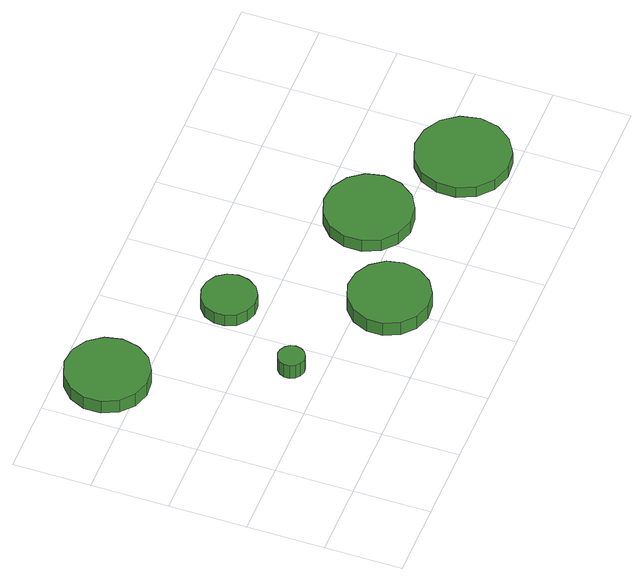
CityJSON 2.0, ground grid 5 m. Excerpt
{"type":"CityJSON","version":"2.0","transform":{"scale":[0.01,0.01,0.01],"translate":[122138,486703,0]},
"CityObjects":{
"tree1":{"type":"SolitaryVegetationObject","attributes":{"function":"something"},"geometry":[{"type":"MultiSurface","lod":"1","boundaries":[[[0,1,2,3,4,5,6,7,8,9,10,11,12,13,14]],[[15,16,17,18,19,20,21,22,23,24,25,26,27,28,29]],[[0,29,28,1]],[[1,28,27,2]],[[2,27,26,3]],[[3,26,25,4]],[[4,25,24,5]],[[5,24,23,6]],[[6,23,22,7]],[[7,22,21,8]],[[8,21,20,9]],[[9,20,19,10]],[[10,19,18,11]],[[11,18,17,12]],[[12,17,16,13]],[[13,16,15,14]],[[14,15,29,0]]]}]},
"tree2":{"type":"SolitaryVegetationObject","attributes":{"function":"something"},"geometry":[{"type":"MultiSurface","lod":"1","boundaries":[[[30,31,32,33,34,35,36,37,38,39,40,41,42,43,44]],[[45,46,47,48,49,50,51,52,53,54,55,56,57,58,59]],[[30,59,58,31]],[[31,58,57,32]],[[32,57,56,33]],[[33,56,55,34]],[[34,55,54,35]],[[35,54,53,36]],[[36,53,52,37]],[[37,52,51,38]],[[38,51,50,39]],[[39,50,49,40]],[[40,49,48,41]],[[41,48,47,42]],[[42,47,46,43]],[[43,46,45,44]],[[44,45,59,30]]]}]},
"tree3":{"type":"SolitaryVegetationObject","attributes":{"function":"something"},"geometry":[{"type":"MultiSurface","lod":"1","boundaries":[[[60,61,62,63,64,65,66,67,68,69,70,71,72,73,74]],[[75,76,77,78,79,80,81,82,83,84,85,86,87,88,89]],[[60,89,88,61]],[[61,88,87,62]],[[62,87,86,63]],[[63,86,85,64]],[[64,85,84,65]],[[65,84,83,66]],[[66,83,82,67]],[[67,82,81,68]],[[68,81,80,69]],[[69,80,79,70]],[[70,79,78,71]],[[71,78,77,72]],[[72,77,76,73]],[[73,76,75,74]],[[74,75,89,60]]]}]},
"tree4":{"type":"SolitaryVegetationObject","attributes":{"function":"something"},"geometry":[{"type":"MultiSurface","lod":"1","boundaries":[[[90,91,92,93,94,95,96,97,98,99,100,101,102,103,104]],[[105,106,107,108,109,110,111,112,113,114,115,116,117,118,119]],[[90,119,118,91]],[[91,118,117,92]],[[92,117,116,93]],[[93,116,115,94]],[[94,115,114,95]],[[95,114,113,96]],[[96,113,112,97]],[[97,112,111,98]],[[98,111,110,99]],[[99,110,109,100]],[[100,109,108,101]],[[101,108,107,102]],[[102,107,106,103]],[[103,106,105,104]],[[104,105,119,90]]]}]},
"tree5":{"type":"SolitaryVegetationObject","attributes":{"function":"something"},"geometry":[{"type":"MultiSurface","lod":"1","boundaries":[[[120,121,122,123,124,125,126,127,128,129,130,131,132,133,134]],[[135,136,137,138,139,140,141,142,143,144,145,146,147,148,149]],[[120,149,148,121]],[[121,148,147,122]],[[122,147,146,123]],[[123,146,145,124]],[[124,145,144,125]],[[125,144,143,126]],[[126,143,142,127]],[[127,142,141,128]],[[128,141,140,129]],[[129,140,139,130]],[[130,139,138,131]],[[131,138,137,132]],[[132,137,136,133]],[[133,136,135,134]],[[134,135,149,120]]]}]},
"tree6":{"type":"SolitaryVegetationObject","attributes":{"function":"something"},"geometry":[{"type":"MultiSurface","lod":"1","boundaries":[[[150,151,152,153,154,155,156,157,158,159,160,161,162,163,164]],[[165,166,167,168,169,170,171,172,173,174,175,176,177,178,179]],[[150,179,178,151]],[[151,178,177,152]],[[152,177,176,153]],[[153,176,175,154]],[[154,175,174,155]],[[155,174,173,156]],[[156,173,172,157]],[[157,172,171,158]],[[158,171,170,159]],[[159,170,169,160]],[[160,169,168,161]],[[161,168,167,162]],[[162,167,166,163]],[[163,166,165,164]],[[164,165,179,150]]]}]}
},
"vertices":[
[616,1707,111],[593,1816,111],[527,1906,111],[431,1962,111],[320,1973,111],[214,1939,111],[132,1865,111],[86,1763,111],[86,1652,111],[132,1550,111],[214,1476,111],[320,1441,111],[431,1453,111],[527,1508,111],[593,1598,111],[593,1598,9],[527,1508,9],[431,1453,9],[320,1441,9],[214,1476,9],[132,1550,9],[86,1652,9],[86,1763,9],[132,1865,9],[214,1939,9],[320,1973,9],[431,1962,9],[527,1906,9],[593,1816,9],[616,1707,9],
[918,703,117],[910,738,117],[889,766,117],[858,784,117],[823,788,117],[789,777,117],[763,753,117],[748,720,117],[748,685,117],[763,652,117],[789,628,117],[823,617,117],[858,621,117],[889,639,117],[910,668,117],[910,668,8],[889,639,8],[858,621,8],[823,617,8],[789,628,8],[763,652,8],[748,685,8],[748,720,8],[763,753,8],[789,777,8],[823,788,8],[858,784,8],[889,766,8],[910,738,8],[918,703,8],
[1363,1234,104],[1348,1305,104],[1306,1363,104],[1243,1399,104],[1172,1407,104],[1103,1385,104],[1049,1336,104],[1020,1270,104],[1020,1198,104],[1049,1132,104],[1103,1084,104],[1172,1062,104],[1243,1069,104],[1306,1105,104],[1348,1164,104],[1348,1164,12],[1306,1105,12],[1243,1069,12],[1172,1062,12],[1103,1084,12],[1049,1132,12],[1020,1198,12],[1020,1270,12],[1049,1336,12],[1103,1385,12],[1172,1407,12],[1243,1399,12],[1306,1363,12],[1348,1305,12],[1363,1234,12],
[1791,331,115],[1769,437,115],[1705,524,115],[1611,578,115],[1504,589,115],[1401,556,115],[1321,484,115],[1277,385,115],[1277,277,115],[1321,178,115],[1401,106,115],[1504,72,115],[1611,84,115],[1705,138,115],[1769,225,115],[1769,225,7],[1705,138,7],[1611,84,7],[1504,72,7],[1401,106,7],[1321,178,7],[1277,277,7],[1277,385,7],[1321,484,7],[1401,556,7],[1504,589,7],[1611,578,7],[1705,524,7],[1769,437,7],[1791,331,7],
[2440,694,104],[2416,808,104],[2347,902,104],[2247,960,104],[2131,972,104],[2020,936,104],[1934,858,104],[1886,752,104],[1886,636,104],[1934,529,104],[2020,452,104],[2131,416,104],[2247,428,104],[2347,486,104],[2416,580,104],[2416,580,10],[2347,486,10],[2247,428,10],[2131,416,10],[2020,452,10],[1934,529,10],[1886,636,10],[1886,752,10],[1934,858,10],[2020,936,10],[2131,972,10],[2247,960,10],[2347,902,10],[2416,808,10],[2440,694,10],
[3098,322,90],[3072,444,90],[2998,545,90],[2890,607,90],[2766,621,90],[2648,582,90],[2555,499,90],[2505,385,90],[2505,260,90],[2555,146,90],[2648,63,90],[2766,24,90],[2890,37,90],[2998,100,90],[3072,200,90],[3072,200,8],[2998,100,8],[2890,37,8],[2766,24,8],[2648,63,8],[2555,146,8],[2505,260,8],[2505,385,8],[2555,499,8],[2648,582,8],[2766,621,8],[2890,607,8],[2998,545,8],[3072,444,8],[3098,322,8]
]}
